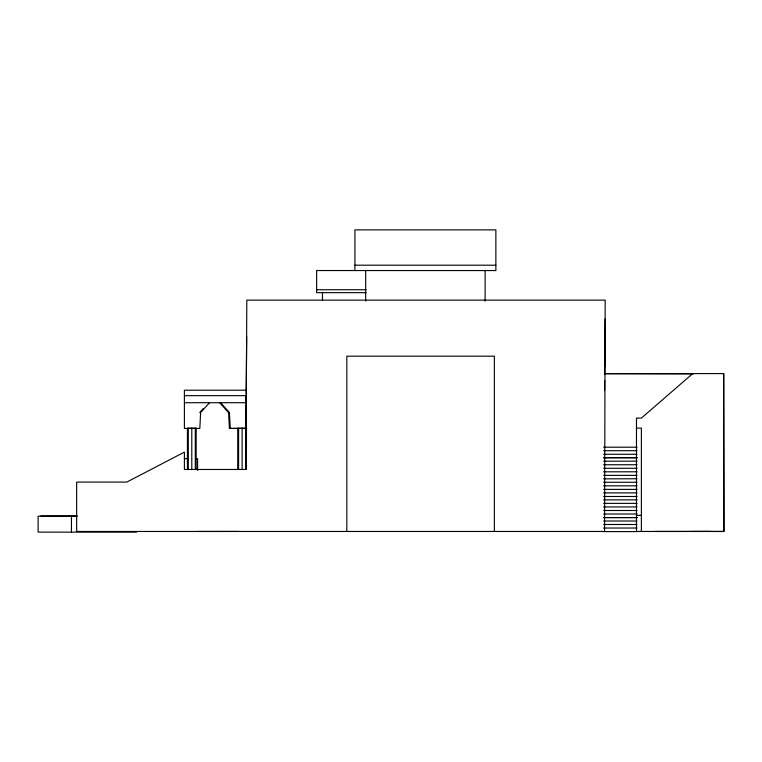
<?xml version="1.0" encoding="UTF-8"?>
<svg xmlns="http://www.w3.org/2000/svg" width="762" height="762" viewBox="0 0 762 762"><rect width="100%" height="100%" fill="white"/><g stroke="black" fill="none" stroke-linecap="round" stroke-linejoin="round"><path stroke-width="1.14" d="M604.647 364.331L604.837 345.519L604.666 373.742M246.221 404.917L245.878 469.478L246.821 300.133L605.171 300.133L604.571 531.466L76.648 531.466L76.648 482.089L126.816 482.089L184.404 452.114L184.404 469.478L246.469 469.478L246.469 462.391M604.571 390.211L604.618 380.8M246.221 390.954L246.688 336.709M604.647 366.465L605.171 318.945M199.749 412.537L203.464 408.442M209.531 402.717L200.625 412.537L199.815 428.435L184.404 428.435L184.404 390.211L246.221 390.211L246.221 428.435L229.391 428.435L228.571 412.537L219.666 402.717M692.753 373.59L641.375 418.09L636.48 418.09L636.48 531.466L723.9 531.466L723.69 373.59L604.733 373.59M229.391 428.435L237.639 428.368M354.921 265.195L495.872 265.195M316.63 289.731L366.131 289.731M366.151 292.656L316.63 292.656L316.63 270.539L495.872 270.567L495.872 229.876L354.921 229.876L354.921 270.567M184.404 395.668L246.183 395.668L246.221 402.717L184.404 402.717M636.48 428.13L641.375 428.13L641.375 531.466M603.599 447.199L637.07 447.199M603.599 450.723L637.07 450.694M603.599 454.266L637.07 454.276M603.599 457.657L637.07 457.657M603.599 457.752L637.07 457.752M184.404 458.695L187.7 458.724M195.396 458.724L197.596 458.695L197.596 470.325M603.599 461.191L637.07 461.162M603.599 464.744L637.07 464.734M603.599 468.297L637.07 468.287M603.599 471.821L637.07 471.792M603.599 475.374L637.07 475.364M603.599 478.85L637.07 478.755M603.599 482.26L637.07 482.26M603.599 485.842L637.07 485.842M603.599 489.404L637.07 489.404M603.599 492.9L637.07 492.9M603.599 496.491L637.07 496.491M603.599 499.872L637.07 499.872M603.599 503.368L637.07 503.368M603.599 506.949L637.07 506.949M603.599 510.502L637.07 510.502M603.599 513.998L637.07 513.998M636.48 515.35L641.375 515.35M40.862 516.026L76.876 516.026M77.362 516.188L38.1 516.188L38.1 532.124L136.55 532.124M603.599 521.027L637.07 521.027M603.599 524.485L637.07 524.485M603.599 528.037L637.07 528.037M654.872 531.447L710.708 531.428M603.599 531.609L637.07 531.609M691.886 531.466L723.9 531.447L723.69 373.59M604.647 373.742L693.315 373.885M238.935 531.428L197.596 531.466M220.542 402.717L229.448 412.537L230.267 428.435M494.367 531.466L494.367 356.178L346.834 356.178L346.834 531.466M485.118 270.291L485.118 301.142M365.665 270.291L365.665 301.142M322.478 292.246L322.478 300.371M246.469 449.409L246.469 428.168L237.734 428.168L237.734 469.478M245.602 428.168L245.602 469.478M242.106 428.168L242.106 469.478M238.601 428.168L238.601 469.478M196.167 469.478L196.167 428.168L187.433 428.168L187.433 469.478M195.301 428.168L195.301 469.478M191.795 428.168L191.795 469.478M188.3 428.168L188.3 469.478M71.447 516.188L71.447 532.124M637.07 517.569L603.599 517.569L637.07 517.579"/></g></svg>
